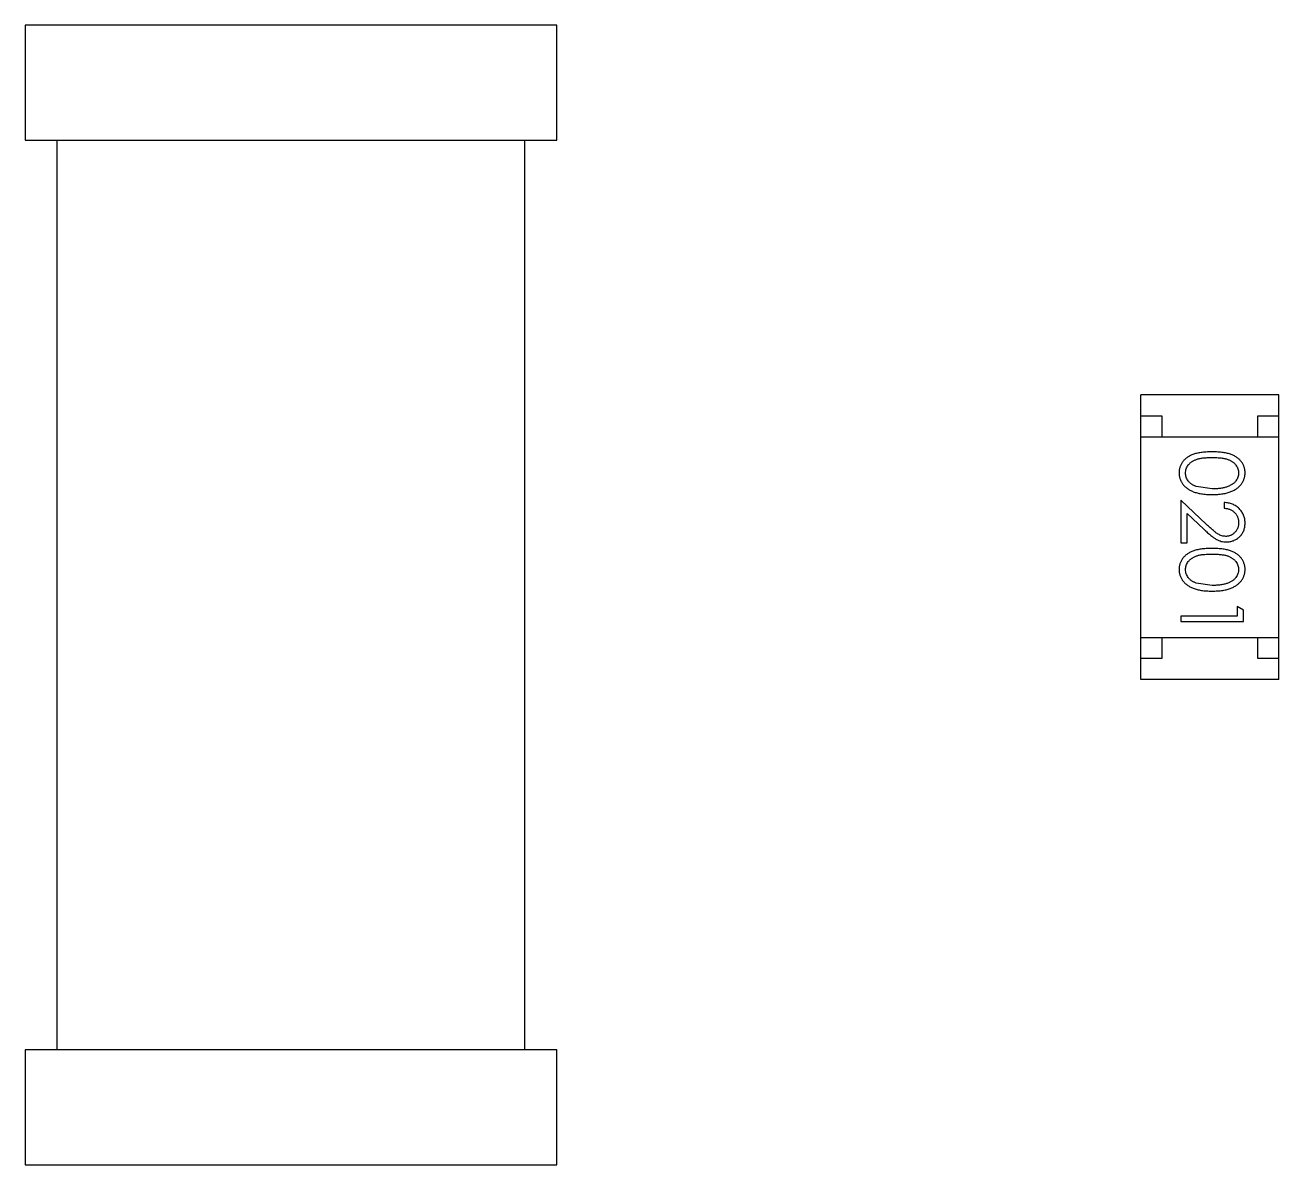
# Model space of a CAD drawing. Header units: millimetres. Extents: x -1 to 131, y 28 to 94.
# Drawn here: x 106.969 to 109.965, y 36.981 to 39.705 of the extents above; entities that cross this region are included whole.
import ezdxf

# ---------------------------------------------------------------- set-up
doc = ezdxf.new("R2010")
doc.units = ezdxf.units.MM
doc.header["$LTSCALE"] = 1.21
doc.header["$MEASUREMENT"] = 0
doc.layers.get('0').update_dxf_attribs({"linetype": 'CONTINUOUS'})

msp = doc.modelspace()

# ---------------------------------------------------------------- linework, layer by layer
at = {"color": 7, "linetype": 'Continuous'}
for p, q in [((108.2392, 39.7049), (106.9692, 39.7049)), ((106.9692, 39.7049), (106.9692, 39.4299)), ((108.2392, 39.4299), (108.2392, 39.7049)), ((106.9692, 39.4299), (108.2392, 39.4299)), ((107.0454, 39.4299), (107.0454, 37.256)), ((108.163, 37.256), (108.163, 39.4299)), ((109.9647, 38.821), (109.6347, 38.821)), ((109.6347, 38.141), (109.6347, 38.821)), ((109.9647, 38.141), (109.9647, 38.821)), ((109.6347, 38.771), (109.6847, 38.771)), ((109.6847, 38.771), (109.6847, 38.721)), ((109.9147, 38.771), (109.9647, 38.771)), ((109.9147, 38.721), (109.9147, 38.771)), ((109.6347, 38.721), (109.9647, 38.721)), ((109.805, 38.5965), (109.7673, 38.6022)), ((109.7921, 38.5114), (109.73, 38.5696)), ((109.73, 38.5696), (109.73, 38.4677)), ((109.8339, 38.5638), (109.8339, 38.5504)), ((109.7454, 38.5375), (109.7855, 38.5)), ((109.7454, 38.4677), (109.7454, 38.5375)), ((109.73, 38.4677), (109.7454, 38.4677)), ((109.805, 38.3658), (109.7673, 38.3714)), ((109.88, 38.307), (109.8646, 38.3158)), ((109.8646, 38.3158), (109.8646, 38.2927)), ((109.8646, 38.2927), (109.73, 38.2927)), ((109.73, 38.2927), (109.73, 38.2792)), ((109.88, 38.2792), (109.88, 38.307)), ((109.73, 38.2792), (109.88, 38.2792)), ((109.6347, 38.241), (109.9647, 38.241)), ((109.6847, 38.241), (109.6847, 38.191)), ((109.9147, 38.191), (109.9147, 38.241)), ((109.6847, 38.191), (109.6347, 38.191)), ((109.9647, 38.191), (109.9147, 38.191)), ((109.9647, 38.141), (109.6347, 38.141)), ((108.2392, 37.256), (106.9692, 37.256)), ((106.9692, 37.256), (106.9692, 36.981)), ((108.2392, 36.981), (108.2392, 37.256)), ((106.9692, 36.981), (108.2392, 36.981))]:
    msp.add_line(p, q, dxfattribs=at)
for points, knots in [([(109.805, 38.685), (109.8026, 38.685), (109.7979, 38.6849), (109.7912, 38.6846), (109.7848, 38.6841), (109.7789, 38.6834), (109.7733, 38.6825), (109.7682, 38.6815), (109.7635, 38.6801), (109.7591, 38.6786), (109.7551, 38.6769), (109.7514, 38.6751), (109.7479, 38.6731), (109.7447, 38.6709), (109.7418, 38.6686), (109.739, 38.6661), (109.7366, 38.6635), (109.7344, 38.6607), (109.7325, 38.6577), (109.7308, 38.6547), (109.7293, 38.6516), (109.7282, 38.6484), (109.7273, 38.6452), (109.7266, 38.6418), (109.7262, 38.6384), (109.7262, 38.636), (109.7262, 38.6348)], [0, 0, 0, 0, 0.068113, 0.132564, 0.193427, 0.250218, 0.303569, 0.353576, 0.400235, 0.443586, 0.484619, 0.524292, 0.56238, 0.599049, 0.63494, 0.669782, 0.704009, 0.737842, 0.771098, 0.803896, 0.836415, 0.868639, 0.900715, 0.933378, 0.966213, 1, 1, 1, 1]), ([(109.8839, 38.6348), (109.8838, 38.636), (109.8838, 38.6384), (109.8834, 38.6418), (109.8827, 38.6452), (109.8818, 38.6485), (109.8806, 38.6517), (109.8792, 38.6548), (109.8775, 38.6578), (109.8755, 38.6608), (109.8733, 38.6636), (109.8708, 38.6663), (109.8681, 38.6687), (109.8652, 38.6711), (109.8619, 38.6732), (109.8585, 38.6752), (109.8548, 38.6771), (109.8508, 38.6787), (109.8465, 38.6802), (109.8418, 38.6815), (109.8367, 38.6826), (109.8312, 38.6834), (109.8252, 38.6841), (109.8188, 38.6846), (109.812, 38.6849), (109.8074, 38.685), (109.805, 38.685)], [0, 0, 0, 0, 0.033742, 0.066533, 0.099153, 0.13154, 0.164087, 0.196563, 0.229707, 0.263315, 0.297504, 0.331686, 0.366482, 0.4021, 0.438958, 0.476748, 0.515985, 0.556589, 0.599519, 0.645765, 0.695487, 0.748721, 0.805687, 0.866754, 0.931405, 1, 1, 1, 1]), ([(109.7416, 38.6344), (109.7416, 38.636), (109.7418, 38.6393), (109.7431, 38.6442), (109.7452, 38.649), (109.7476, 38.6527), (109.7499, 38.6556), (109.7518, 38.6576), (109.7539, 38.6595), (109.7562, 38.6613), (109.7587, 38.6629), (109.7615, 38.6644), (109.7644, 38.6657), (109.7675, 38.667), (109.7709, 38.6681), (109.7747, 38.669), (109.7788, 38.6698), (109.7833, 38.6704), (109.7882, 38.6709), (109.7935, 38.6713), (109.7991, 38.6715), (109.803, 38.6715), (109.805, 38.6715)], [0, 0, 0, 0, 0.060034, 0.120278, 0.182348, 0.247919, 0.281641, 0.315701, 0.350322, 0.385703, 0.421819, 0.459196, 0.497866, 0.538301, 0.58121, 0.628183, 0.679403, 0.734699, 0.794074, 0.858416, 0.927049, 1, 1, 1, 1]), ([(109.805, 38.6715), (109.807, 38.6715), (109.8109, 38.6715), (109.8166, 38.6712), (109.8219, 38.6709), (109.8268, 38.6704), (109.8313, 38.6698), (109.8354, 38.669), (109.8392, 38.6681), (109.8426, 38.667), (109.8457, 38.6657), (109.8486, 38.6644), (109.8513, 38.6629), (109.8538, 38.6612), (109.8562, 38.6595), (109.8583, 38.6576), (109.8602, 38.6556), (109.8625, 38.6527), (109.8648, 38.649), (109.867, 38.6443), (109.8682, 38.6394), (109.8684, 38.636), (109.8685, 38.6344)], [0, 0, 0, 0, 0.073302, 0.142286, 0.206253, 0.266017, 0.321612, 0.372532, 0.419497, 0.462398, 0.502825, 0.541489, 0.579034, 0.615143, 0.650298, 0.684912, 0.718701, 0.752189, 0.817245, 0.879117, 0.939613, 1, 1, 1, 1]), ([(109.7262, 38.6348), (109.7262, 38.6336), (109.7262, 38.6313), (109.7267, 38.6278), (109.7273, 38.6243), (109.7283, 38.621), (109.7295, 38.6177), (109.7309, 38.6145), (109.7327, 38.6114), (109.7346, 38.6084), (109.7369, 38.6055), (109.7394, 38.6028), (109.7422, 38.6002), (109.7453, 38.5978), (109.7486, 38.5955), (109.7521, 38.5935), (109.7559, 38.5915), (109.76, 38.5898), (109.7644, 38.5881), (109.7691, 38.5868), (109.7742, 38.5856), (109.7797, 38.5847), (109.7855, 38.584), (109.7917, 38.5834), (109.7982, 38.5831), (109.8027, 38.5831), (109.805, 38.5831)], [0, 0, 0, 0, 0.033824, 0.067298, 0.10028, 0.133019, 0.165736, 0.198792, 0.232372, 0.266409, 0.301016, 0.336196, 0.371972, 0.408574, 0.446394, 0.485225, 0.525372, 0.567224, 0.611081, 0.65775, 0.70702, 0.759235, 0.814484, 0.873227, 0.934937, 1, 1, 1, 1]), ([(109.7673, 38.6022), (109.7663, 38.6026), (109.7642, 38.6034), (109.7613, 38.6047), (109.7586, 38.6061), (109.756, 38.6077), (109.7537, 38.6095), (109.7516, 38.6113), (109.7497, 38.6134), (109.7474, 38.6162), (109.7451, 38.6199), (109.7431, 38.6246), (109.7418, 38.6294), (109.7416, 38.6327), (109.7416, 38.6344)], [0, 0, 0, 0, 0.075949, 0.148549, 0.218996, 0.286119, 0.351826, 0.416074, 0.478265, 0.540325, 0.660405, 0.774606, 0.887187, 1, 1, 1, 1]), ([(109.805, 38.5831), (109.8073, 38.5831), (109.8117, 38.5831), (109.8183, 38.5834), (109.8245, 38.584), (109.8304, 38.5847), (109.8358, 38.5857), (109.841, 38.5868), (109.8457, 38.5883), (109.8501, 38.5898), (109.8542, 38.5917), (109.8581, 38.5936), (109.8616, 38.5957), (109.8649, 38.5979), (109.8679, 38.6004), (109.8707, 38.6029), (109.8732, 38.6056), (109.8755, 38.6085), (109.8775, 38.6115), (109.8792, 38.6146), (109.8806, 38.6177), (109.8818, 38.621), (109.8827, 38.6243), (109.8834, 38.6278), (109.8838, 38.6313), (109.8838, 38.6336), (109.8839, 38.6348)], [0, 0, 0, 0, 0.065278, 0.127205, 0.186168, 0.241675, 0.294115, 0.343609, 0.390387, 0.434463, 0.476646, 0.517002, 0.555936, 0.593716, 0.630057, 0.665601, 0.700745, 0.734917, 0.768681, 0.802087, 0.834849, 0.867433, 0.900138, 0.932806, 0.966212, 1, 1, 1, 1]), ([(109.8685, 38.6344), (109.8684, 38.6327), (109.8682, 38.6295), (109.867, 38.6246), (109.8648, 38.6199), (109.8625, 38.6162), (109.8602, 38.6133), (109.8582, 38.6113), (109.856, 38.6093), (109.8535, 38.6075), (109.8508, 38.6058), (109.8478, 38.6043), (109.8447, 38.6028), (109.8412, 38.6015), (109.8376, 38.6004), (109.8337, 38.5993), (109.8295, 38.5985), (109.8251, 38.5977), (109.8204, 38.5972), (109.8155, 38.5968), (109.8103, 38.5966), (109.8068, 38.5965), (109.805, 38.5965)], [0, 0, 0, 0, 0.059689, 0.119507, 0.181075, 0.246162, 0.279894, 0.314468, 0.350403, 0.387474, 0.426147, 0.466624, 0.508745, 0.553328, 0.600058, 0.649177, 0.700552, 0.754894, 0.811825, 0.871514, 0.934319, 1, 1, 1, 1]), ([(109.8839, 38.5149), (109.8838, 38.5166), (109.8838, 38.5199), (109.8831, 38.5247), (109.882, 38.5293), (109.8804, 38.5338), (109.8784, 38.538), (109.876, 38.542), (109.8731, 38.5458), (109.8698, 38.5494), (109.8662, 38.5526), (109.8623, 38.5555), (109.8582, 38.558), (109.8538, 38.56), (109.8492, 38.5616), (109.8443, 38.5628), (109.8392, 38.5636), (109.8356, 38.5637), (109.8339, 38.5638)], [0, 0, 0, 0, 0.06445, 0.126725, 0.187421, 0.247417, 0.306749, 0.366595, 0.427749, 0.490235, 0.553031, 0.614805, 0.676505, 0.738096, 0.801021, 0.864897, 0.931209, 1, 1, 1, 1]), ([(109.8339, 38.5504), (109.8352, 38.5502), (109.8378, 38.55), (109.8416, 38.5493), (109.8451, 38.5483), (109.8485, 38.5471), (109.8515, 38.5456), (109.8544, 38.5438), (109.857, 38.5418), (109.8594, 38.5396), (109.8615, 38.5371), (109.8634, 38.5345), (109.865, 38.5317), (109.8662, 38.5288), (109.8672, 38.5257), (109.868, 38.5225), (109.8684, 38.5191), (109.8684, 38.5168), (109.8685, 38.5156)], [0, 0, 0, 0, 0.073648, 0.143686, 0.210962, 0.275557, 0.338064, 0.399311, 0.4594, 0.51934, 0.579024, 0.637809, 0.695959, 0.754122, 0.813113, 0.873453, 0.935561, 1, 1, 1, 1]), ([(109.7855, 38.5), (109.787, 38.4985), (109.79, 38.4957), (109.7943, 38.4918), (109.7984, 38.4882), (109.8023, 38.485), (109.8059, 38.4822), (109.8093, 38.4797), (109.8125, 38.4776), (109.8163, 38.4753), (109.8211, 38.473), (109.827, 38.471), (109.833, 38.4698), (109.8372, 38.4697), (109.8393, 38.4696)], [0, 0, 0, 0, 0.09953, 0.192079, 0.277712, 0.357454, 0.429648, 0.495771, 0.555538, 0.608657, 0.707578, 0.804328, 0.901298, 1, 1, 1, 1]), ([(109.8381, 38.4831), (109.8364, 38.4831), (109.8332, 38.4833), (109.8284, 38.4843), (109.8238, 38.486), (109.82, 38.488), (109.8168, 38.49), (109.8142, 38.4919), (109.8112, 38.4943), (109.8079, 38.4969), (109.8044, 38.5), (109.8006, 38.5034), (109.7964, 38.5073), (109.7936, 38.51), (109.7921, 38.5114)], [0, 0, 0, 0, 0.088014, 0.174976, 0.2638, 0.355443, 0.406413, 0.465519, 0.533076, 0.609353, 0.693899, 0.787171, 0.889197, 1, 1, 1, 1]), ([(109.8685, 38.5156), (109.8684, 38.5145), (109.8684, 38.5123), (109.868, 38.5091), (109.8673, 38.5059), (109.8663, 38.503), (109.865, 38.5001), (109.8635, 38.4974), (109.8616, 38.4949), (109.8595, 38.4925), (109.8573, 38.4903), (109.8548, 38.4884), (109.8523, 38.4867), (109.8497, 38.4854), (109.8469, 38.4843), (109.8441, 38.4836), (109.8411, 38.4831), (109.8391, 38.4831), (109.8381, 38.4831)], [0, 0, 0, 0, 0.068027, 0.133505, 0.19695, 0.26027, 0.322741, 0.384982, 0.448465, 0.513424, 0.578224, 0.640011, 0.700094, 0.760067, 0.819012, 0.877878, 0.938035, 1, 1, 1, 1]), ([(109.8393, 38.4696), (109.8408, 38.4696), (109.8437, 38.4697), (109.848, 38.4703), (109.8521, 38.4713), (109.8562, 38.4726), (109.86, 38.4745), (109.8637, 38.4766), (109.8673, 38.4792), (109.8706, 38.4821), (109.8738, 38.4853), (109.8764, 38.4888), (109.8787, 38.4926), (109.8807, 38.4966), (109.8821, 38.5008), (109.8831, 38.5053), (109.8837, 38.51), (109.8838, 38.5133), (109.8839, 38.5149)], [0, 0, 0, 0, 0.06271, 0.123347, 0.183401, 0.242828, 0.302097, 0.36242, 0.423725, 0.487032, 0.550491, 0.612709, 0.674265, 0.73617, 0.799211, 0.863483, 0.930525, 1, 1, 1, 1]), ([(109.805, 38.4542), (109.8026, 38.4542), (109.7979, 38.4542), (109.7912, 38.4539), (109.7848, 38.4534), (109.7789, 38.4527), (109.7733, 38.4518), (109.7682, 38.4507), (109.7635, 38.4494), (109.7591, 38.4479), (109.7551, 38.4462), (109.7514, 38.4443), (109.7479, 38.4423), (109.7447, 38.4401), (109.7418, 38.4378), (109.739, 38.4353), (109.7366, 38.4327), (109.7344, 38.4299), (109.7325, 38.427), (109.7308, 38.424), (109.7293, 38.4209), (109.7282, 38.4177), (109.7273, 38.4144), (109.7266, 38.411), (109.7262, 38.4076), (109.7262, 38.4053), (109.7262, 38.4041)], [0, 0, 0, 0, 0.068113, 0.132564, 0.193427, 0.250218, 0.303569, 0.353576, 0.400235, 0.443586, 0.484619, 0.524292, 0.56238, 0.599049, 0.63494, 0.669782, 0.704009, 0.737842, 0.771098, 0.803896, 0.836415, 0.868639, 0.900715, 0.933378, 0.966213, 1, 1, 1, 1]), ([(109.7416, 38.4036), (109.7416, 38.4053), (109.7418, 38.4086), (109.7431, 38.4134), (109.7452, 38.4182), (109.7476, 38.4219), (109.7499, 38.4248), (109.7518, 38.4269), (109.7539, 38.4287), (109.7562, 38.4305), (109.7587, 38.4322), (109.7615, 38.4336), (109.7644, 38.435), (109.7675, 38.4362), (109.7709, 38.4373), (109.7747, 38.4382), (109.7788, 38.439), (109.7833, 38.4397), (109.7882, 38.4401), (109.7935, 38.4405), (109.7991, 38.4407), (109.803, 38.4408), (109.805, 38.4408)], [0, 0, 0, 0, 0.060034, 0.120278, 0.182348, 0.247919, 0.281641, 0.315701, 0.350322, 0.385703, 0.421819, 0.459196, 0.497866, 0.538301, 0.58121, 0.628183, 0.679403, 0.734699, 0.794074, 0.858416, 0.927049, 1, 1, 1, 1]), ([(109.8839, 38.4041), (109.8838, 38.4053), (109.8838, 38.4076), (109.8834, 38.411), (109.8827, 38.4144), (109.8818, 38.4177), (109.8806, 38.4209), (109.8792, 38.424), (109.8775, 38.4271), (109.8755, 38.43), (109.8733, 38.4328), (109.8708, 38.4355), (109.8681, 38.438), (109.8652, 38.4403), (109.8619, 38.4424), (109.8585, 38.4445), (109.8548, 38.4463), (109.8508, 38.448), (109.8465, 38.4494), (109.8418, 38.4507), (109.8367, 38.4518), (109.8312, 38.4527), (109.8252, 38.4534), (109.8188, 38.4539), (109.812, 38.4542), (109.8074, 38.4542), (109.805, 38.4542)], [0, 0, 0, 0, 0.033742, 0.066533, 0.099153, 0.13154, 0.164087, 0.196563, 0.229707, 0.263315, 0.297504, 0.331686, 0.366482, 0.4021, 0.438958, 0.476748, 0.515985, 0.556589, 0.599519, 0.645765, 0.695487, 0.748721, 0.805687, 0.866754, 0.931405, 1, 1, 1, 1]), ([(109.805, 38.4408), (109.807, 38.4408), (109.8109, 38.4407), (109.8166, 38.4405), (109.8219, 38.4401), (109.8268, 38.4396), (109.8313, 38.439), (109.8354, 38.4382), (109.8392, 38.4373), (109.8426, 38.4362), (109.8457, 38.4349), (109.8486, 38.4336), (109.8513, 38.4321), (109.8538, 38.4305), (109.8562, 38.4287), (109.8583, 38.4268), (109.8602, 38.4248), (109.8625, 38.4219), (109.8648, 38.4182), (109.867, 38.4135), (109.8682, 38.4086), (109.8684, 38.4053), (109.8685, 38.4036)], [0, 0, 0, 0, 0.073302, 0.142286, 0.206253, 0.266017, 0.321612, 0.372532, 0.419497, 0.462398, 0.502825, 0.541489, 0.579034, 0.615143, 0.650298, 0.684912, 0.718701, 0.752189, 0.817245, 0.879117, 0.939613, 1, 1, 1, 1]), ([(109.7262, 38.4041), (109.7262, 38.4029), (109.7262, 38.4005), (109.7267, 38.397), (109.7273, 38.3935), (109.7283, 38.3902), (109.7295, 38.3869), (109.7309, 38.3837), (109.7327, 38.3807), (109.7346, 38.3776), (109.7369, 38.3748), (109.7394, 38.372), (109.7422, 38.3694), (109.7453, 38.367), (109.7486, 38.3648), (109.7521, 38.3627), (109.7559, 38.3608), (109.76, 38.359), (109.7644, 38.3574), (109.7691, 38.3561), (109.7742, 38.3549), (109.7797, 38.3539), (109.7855, 38.3532), (109.7917, 38.3527), (109.7982, 38.3524), (109.8027, 38.3523), (109.805, 38.3523)], [0, 0, 0, 0, 0.033824, 0.067298, 0.10028, 0.133019, 0.165736, 0.198792, 0.232372, 0.266409, 0.301016, 0.336196, 0.371972, 0.408574, 0.446394, 0.485225, 0.525372, 0.567224, 0.611081, 0.65775, 0.70702, 0.759235, 0.814484, 0.873227, 0.934937, 1, 1, 1, 1]), ([(109.7673, 38.3714), (109.7663, 38.3718), (109.7642, 38.3726), (109.7613, 38.3739), (109.7586, 38.3754), (109.756, 38.377), (109.7537, 38.3787), (109.7516, 38.3806), (109.7497, 38.3826), (109.7474, 38.3854), (109.7451, 38.3891), (109.7431, 38.3938), (109.7418, 38.3986), (109.7416, 38.402), (109.7416, 38.4036)], [0, 0, 0, 0, 0.075949, 0.148549, 0.218996, 0.286119, 0.351826, 0.416074, 0.478265, 0.540325, 0.660405, 0.774606, 0.887187, 1, 1, 1, 1]), ([(109.805, 38.3523), (109.8073, 38.3523), (109.8117, 38.3524), (109.8183, 38.3527), (109.8245, 38.3532), (109.8304, 38.3539), (109.8358, 38.3549), (109.841, 38.3561), (109.8457, 38.3575), (109.8501, 38.3591), (109.8542, 38.3609), (109.8581, 38.3628), (109.8616, 38.3649), (109.8649, 38.3672), (109.8679, 38.3696), (109.8707, 38.3721), (109.8732, 38.3749), (109.8755, 38.3777), (109.8775, 38.3807), (109.8792, 38.3838), (109.8806, 38.387), (109.8818, 38.3902), (109.8827, 38.3936), (109.8834, 38.397), (109.8838, 38.4005), (109.8838, 38.4029), (109.8839, 38.4041)], [0, 0, 0, 0, 0.065278, 0.127205, 0.186168, 0.241675, 0.294115, 0.343609, 0.390387, 0.434463, 0.476646, 0.517002, 0.555936, 0.593716, 0.630057, 0.665601, 0.700745, 0.734917, 0.768681, 0.802087, 0.834849, 0.867433, 0.900138, 0.932806, 0.966212, 1, 1, 1, 1]), ([(109.8685, 38.4036), (109.8684, 38.402), (109.8682, 38.3987), (109.867, 38.3938), (109.8648, 38.3892), (109.8625, 38.3854), (109.8602, 38.3826), (109.8582, 38.3805), (109.856, 38.3786), (109.8535, 38.3768), (109.8508, 38.3751), (109.8478, 38.3735), (109.8447, 38.3721), (109.8412, 38.3707), (109.8376, 38.3696), (109.8337, 38.3685), (109.8295, 38.3677), (109.8251, 38.367), (109.8204, 38.3665), (109.8155, 38.366), (109.8103, 38.3658), (109.8068, 38.3658), (109.805, 38.3658)], [0, 0, 0, 0, 0.059689, 0.119507, 0.181075, 0.246162, 0.279894, 0.314468, 0.350403, 0.387474, 0.426147, 0.466624, 0.508745, 0.553328, 0.600058, 0.649177, 0.700552, 0.754894, 0.811825, 0.871514, 0.934319, 1, 1, 1, 1])]:
    msp.add_open_spline(points, degree=3, knots=knots, dxfattribs=at)

doc.saveas('drawing.dxf')
